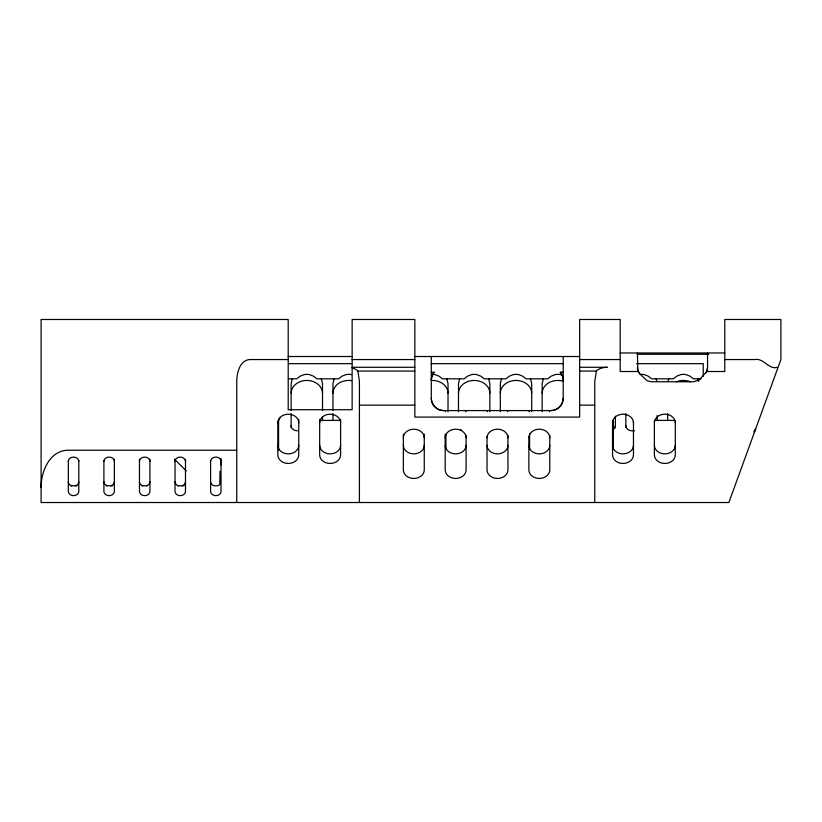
<?xml version="1.0" encoding="UTF-8"?>
<svg xmlns="http://www.w3.org/2000/svg" width="822" height="822" viewBox="0 0 822 822"><rect width="100%" height="100%" fill="white"/><g stroke="black" fill="none" stroke-linecap="round" stroke-linejoin="round"><path stroke-width="1.23" d="M41.1 487.569C40.884 471.962 49.299 451.083 67.25 450.22L236.736 450.22M221.046 464.368L221.005 464.892L221.005 458.686M707.557 352.977L707.557 367.691L706.612 371.739L699.152 379.939L693.676 381.768L651.301 381.768L647.068 380.72L639.968 374.02L637.851 370.445L637.42 352.977M563.204 356.512L563.204 398.177C563.337 404.814 557.398 410.733 550.781 410.589L443.716 410.589C437.078 410.743 431.17 404.804 431.293 398.177L431.293 356.512M579.654 367.28L607.314 367.28A12.556 7.203 0 0 0 596.443 370.886L594.758 381.439L594.758 502.519M445.349 411.678L445.678 410.589M487.189 411.678L487.508 410.589M529.029 411.678L529.347 410.589M667.916 381.449L668.841 378.819M705.903 372.941L706.725 371.503L724.788 371.503L724.788 319.481L780.9 319.481L780.9 359.553L728.867 502.519L41.1 502.519L41.1 319.481L288.203 319.481L288.203 409.716L352.135 409.716L352.135 319.481L414.843 319.481L414.843 417.093L579.654 417.093L579.654 319.481L620.189 319.481L620.189 371.503L638.252 371.503L639.084 372.941M755.069 430.266L755.665 428.889L754.01 432.002L754.966 430.471M292.293 378.819L291.132 383.679L291.132 410.394M334.133 378.819L332.961 383.679L332.961 410.394M459.642 378.819L458.481 383.679L458.481 411.668M501.482 378.819L500.321 383.679L500.321 411.668M543.321 378.819L542.16 383.679L542.16 411.668M278.052 421.594L280.035 417.566M277.538 422.57L277.836 422.138L277.836 454.895A10.46 8.569 0 0 0 288.296 463.464A10.46 8.569 0 0 0 298.756 454.895L298.756 419.343M434.201 372.202L431.776 376.743L431.293 380.185A12.422 12.422 0 0 1 434.201 372.202L431.293 372.202M777.283 367.342C768.878 369.972 763.679 357.724 754.75 359.553L724.788 359.553M75.377 485.781L75.665 485.689A5.23 4.285 0 0 0 78.799 481.764M620.189 352.977L724.788 352.977M637.163 354.272L708.739 354.272M288.203 356.512L352.135 356.512M414.843 356.512L579.654 356.512M288.203 359.553L249.292 359.553C239.469 360.735 236.89 373.26 236.736 381.439L236.736 502.519M352.135 359.553L414.843 359.553M579.654 359.553L620.189 359.553M288.707 363.653L351.59 363.653M431.16 363.653L563.347 363.653M636.505 363.653L703.242 363.653L703.242 376.291M352.135 367.28L414.843 367.28M352.135 367.948L352.566 368.071A12.556 7.203 0 0 1 357.919 371.071L414.843 371.071M579.654 371.071L596.258 371.071M560.285 372.202L562.71 376.743L563.204 380.185A12.422 12.422 0 0 0 560.285 372.202L563.204 372.202M288.419 378.819L296.742 378.819L300.184 376.147L304.089 374.637A12.916 12.916 0 0 1 309.545 374.637L313.449 376.147L316.891 378.819L338.582 378.819L342.024 376.147L345.928 374.637A12.916 12.916 0 0 1 351.384 374.637M701.094 378.819L693.439 378.819L689.997 376.147L686.093 374.637A12.916 12.916 0 0 0 680.637 374.637L676.732 376.147L673.29 378.819L651.599 378.819L648.157 376.147L644.253 374.637A12.916 12.916 0 0 0 640.153 374.421M359.42 405.143L414.843 405.143M579.654 405.143L594.758 405.143M319.984 420.412L340.483 420.412M654.538 420.412L674.862 420.412M634.625 430.8L632.108 430.8A6.278 5.138 0 0 1 625.84 425.662M70.579 485.781L76.949 485.781M106.254 485.781L112.624 485.781M141.929 485.781L147.025 485.781M177.603 485.781L183.974 485.781M561.909 374.996L560.573 374.637A12.916 12.916 0 0 0 555.127 374.637L551.213 376.147L547.771 378.819L526.09 378.819L522.638 376.147L518.733 374.637A12.916 12.916 0 0 0 513.288 374.637L509.383 376.147L505.931 378.819L484.25 378.819L480.798 376.147L476.894 374.637A12.916 12.916 0 0 0 471.448 374.637L467.543 376.147L464.091 378.819L442.411 378.819L438.958 376.147L435.054 374.637A12.916 12.916 0 0 0 432.331 374.349M71.75 485.781L71.463 485.689A5.23 4.285 0 0 1 68.339 481.764M174.521 459.2L186.255 470.934M697.888 378.819L698.813 381.449M656.048 378.819L656.973 381.449M530.529 378.819L531.7 383.679L531.7 411.668M488.7 378.819L489.861 383.679L489.861 411.668M446.86 378.819L448.021 383.679L448.021 411.668M321.34 378.819L322.512 383.679L322.512 410.394M549.302 410.589L549.63 411.678M507.462 410.589L507.791 411.678M465.622 410.589L465.951 411.678M357.919 371.071L359.42 381.439L359.42 502.519M675.304 421.82L675.304 454.895A10.46 8.569 0 0 1 664.844 463.464A10.46 8.569 0 0 1 654.384 454.895L654.384 420.587M667.669 413.63L667.669 420.576M657.21 415.49L657.21 420.576M633.464 421.82L633.464 454.895A10.46 8.569 0 0 1 623.004 463.464A10.46 8.569 0 0 1 612.544 454.895L612.544 420.587M625.84 413.63L625.84 427.625M615.38 416.179L615.38 427.625M613.284 420.412L613.284 448.802M549.784 435.413L549.784 469.896A10.46 8.569 0 0 1 539.324 478.466A10.46 8.569 0 0 1 528.865 469.896L528.865 436.646M529.604 433.42L529.604 448.802M507.945 435.413L507.945 469.896A10.46 8.569 0 0 1 497.485 478.466A10.46 8.569 0 0 1 487.025 469.896L487.025 436.646M466.105 435.413L466.105 469.896A10.46 8.569 0 0 1 455.645 478.466A10.46 8.569 0 0 1 445.185 469.896L445.185 434.18M445.925 434.478L445.925 448.802M424.265 434.18L424.265 469.896A10.46 8.569 0 0 1 413.815 478.466A10.46 8.569 0 0 1 403.355 469.896L403.355 434.18M340.596 419.343L340.596 454.895A10.46 8.569 0 0 1 330.136 463.464A10.46 8.569 0 0 1 319.676 454.895L319.676 419.343M332.961 413.63L332.961 420.576M322.512 416.754L322.512 420.576M291.132 413.63L291.132 427.625M278.576 420.412L278.576 450.066M221.046 459.375L221.046 491.371A5.23 4.285 0 0 1 215.816 495.645A5.23 4.285 0 0 1 210.586 491.371L210.586 460.526M219.998 471.304L219.823 484.518A5.23 4.285 0 0 1 217.625 485.792L214.008 485.781A5.23 4.285 0 0 1 210.586 481.764M185.484 459.467L185.484 491.371A5.23 4.285 0 0 1 180.254 495.645A5.23 4.285 0 0 1 175.024 491.371L175.024 459.272M149.923 459.272L149.923 491.371A5.23 4.285 0 0 1 144.693 495.645A5.23 4.285 0 0 1 139.463 491.371L139.463 459.272M114.361 459.272L114.361 491.371A5.23 4.285 0 0 1 109.131 495.656A5.23 4.285 0 0 1 103.901 491.371L103.901 460.526M78.799 460.526L78.799 491.371A5.23 4.285 0 0 1 73.569 495.645A5.23 4.285 0 0 1 68.339 491.371L68.339 460.526M297.4 430.8A6.278 5.138 0 0 1 291.132 425.662M461.625 430.112A6.278 5.138 0 0 1 460.721 429.598M615.38 425.662A6.278 5.138 0 0 1 613.13 429.598M291.132 393.276A15.69 12.854 0 0 1 306.822 380.432A15.69 12.854 0 0 1 322.512 393.276M332.961 393.276A15.69 12.854 0 0 1 351.384 380.627M676.321 381.798A15.69 12.854 0 0 1 690.408 381.798M542.16 393.276A15.69 12.854 0 0 1 563.214 381.203M500.321 393.276A15.69 12.854 0 0 1 516.01 380.432A15.69 12.854 0 0 1 531.7 393.276M458.481 393.276A15.69 12.854 0 0 1 474.171 380.432A15.69 12.854 0 0 1 489.861 393.276M432.331 380.432A15.69 12.854 0 0 1 448.021 393.276M707.557 367.691A9.124 9.124 0 0 1 706.725 371.503M114.361 481.764A5.23 4.285 0 0 1 110.939 485.792M107.312 485.781A5.23 4.285 0 0 1 103.901 481.764M149.923 481.764A5.23 4.285 0 0 1 146.501 485.792M142.884 485.792A5.23 4.285 0 0 1 139.463 481.764M185.484 481.764A5.23 4.285 0 0 1 182.063 485.781M178.446 485.792A5.23 4.285 0 0 1 175.024 481.774M443.716 410.589A12.422 12.422 0 0 1 431.293 398.177M563.204 398.177A12.422 12.422 0 0 1 550.781 410.589M175.024 461.378A5.23 4.285 0.1 0 1 180.254 457.094A5.23 4.285 0.1 0 1 185.484 461.389M210.586 461.378A5.23 4.285 0 0 1 215.816 457.094A5.23 4.285 0 0 1 221.046 461.378M277.836 422.765A10.46 8.569 0 0 1 288.296 414.196A10.46 8.569 0 0 1 298.756 422.765M319.676 422.765A10.46 8.569 0 0 1 330.136 414.196A10.46 8.569 0 0 1 340.596 422.765M654.384 422.765A10.46 8.569 0 0 1 664.844 414.196A10.46 8.569 0 0 1 675.304 422.765M612.544 422.765A10.46 8.569 0 0 1 623.004 414.206A10.46 8.569 0 0 1 633.464 422.765M638.252 371.503A9.124 9.124 0 0 1 637.42 367.691M424.265 445.298A10.46 8.569 0 0 1 413.805 453.867A10.46 8.569 0 0 1 403.355 445.298M549.784 445.298A10.46 8.569 0 0 1 539.324 453.867A10.46 8.569 0 0 1 528.865 445.298M507.945 445.298A10.46 8.569 0 0 1 497.485 453.867A10.46 8.569 0 0 1 487.025 445.298M298.756 445.298A10.46 8.569 0 0 1 288.296 453.867A10.46 8.569 0 0 1 277.836 445.298M466.105 445.298A10.46 8.569 0 0 1 455.645 453.867A10.46 8.569 0 0 1 445.185 445.298M340.596 445.298A10.46 8.569 0 0 1 330.136 453.867A10.46 8.569 0 0 1 319.676 445.298M633.464 445.298A10.46 8.569 0 0 1 623.004 453.867A10.46 8.569 0 0 1 612.544 445.298M675.304 445.298A10.46 8.569 0 0 1 664.844 453.867A10.46 8.569 0 0 1 654.384 445.298M487.025 437.766A10.46 8.569 0 0 1 497.485 429.197A10.46 8.569 0 0 1 507.945 437.766M528.865 437.766A10.46 8.569 0 0 1 539.324 429.197A10.46 8.569 0 0 1 549.784 437.766M445.185 437.766A10.46 8.569 0 0 1 455.645 429.197A10.46 8.569 0 0 1 466.105 437.766M403.355 437.766A10.46 8.569 0 0 1 413.815 429.197A10.46 8.569 0 0 1 424.275 437.766M68.339 461.378A5.23 4.285 0 0 1 73.569 457.094A5.23 4.285 0 0 1 78.799 461.378M103.901 461.378A5.23 4.285 0 0 1 109.131 457.094A5.23 4.285 0 0 1 114.361 461.378M139.463 461.378A5.23 4.285 0 0 1 144.693 457.094A5.23 4.285 0 0 1 149.923 461.378"/></g></svg>
